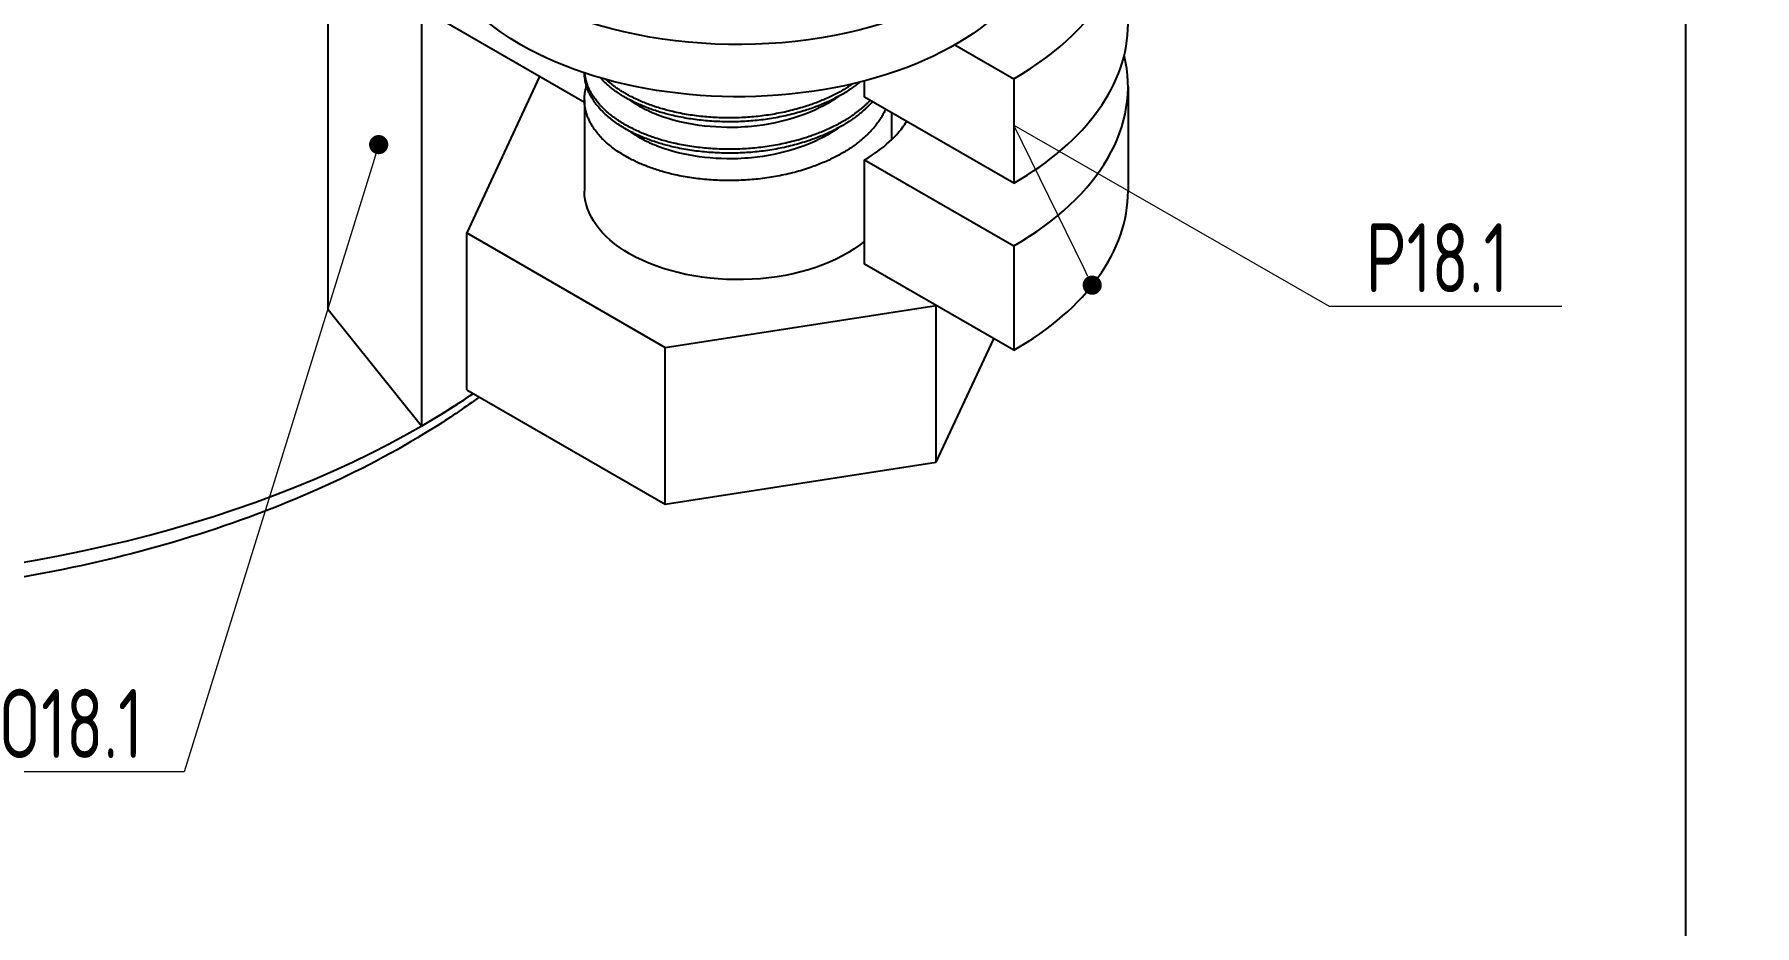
# Model space of a CAD drawing. Header units: millimetres. Extents: x -46397 to 283259, y -8690 to 23983.
# Drawn here: x 185557.6 to 185692.1, y -1516.1 to -1446.4 of the extents above; entities that cross this region are included whole.
import ezdxf
from ezdxf import colors
from ezdxf.entities.mleader import LeaderData, LeaderLine
from ezdxf.math import Vec2, Vec3

# ---------------------------------------------------------------- set-up
doc = ezdxf.new("R2010")
doc.units = ezdxf.units.MM
for name, color, linetype, lineweight in [('4.KICH THUOC', 3, 'Continuous', 9), ('Dtext', 255, 'Continuous', 20), ('Net dam Minh', 94, 'Continuous', 18)]:
    doc.layers.add(name, color=color, linetype=linetype, lineweight=lineweight)
doc.layers.add('PV-402', color=7, linetype='Continuous')
doc.styles.add('Chu va so', font='arial.ttf')
doc.styles.get("Standard").update_dxf_attribs({"font": 'isocp.shx', "width": 0.8})
doc.styles.add('TCVN', font='arial.ttf')

# ---------------------------------------------------------------- blocks, each defined once
blk = doc.blocks.new('tjt')
at = {"layer": 'PV-402', "extrusion": (-2.77556e-16, 0.816497, 0.57735)}
for p, q in [((255780.07, 36150.51, -2.06), (255780.07, 36178.3, -2.06)), ((255800.12, 36166.73, -2.06), (255780.07, 36178.3, -2.06)), ((255787.37, 36174.09, -2.06), (255787.37, 36141.43, -2.06)), ((255829.09, 36171.23, -2.06), (255833.69, 36168.58, -2.06)), ((255796.61, 36168.76, -2.06), (255790.93, 36156.52, -2.06)), ((255833.69, 36168.58, -2.06), (255833.69, 36160.41, -2.06)), ((255822.02, 36167.15, -2.06), (255822.02, 36168.41, -2.06)), ((255833.69, 36160.41, -2.06), (255822.02, 36167.15, -2.06)), ((255842.62, 36167.96, -2.06), (255842.62, 36159.8, -2.06)), ((255800.12, 36166.94, -2.06), (255800.12, 36159.8, -2.06)), ((255824.12, 36165.94, -2.06), (255824.12, 36163.8, -2.06)), ((255822.02, 36162.25, -2.06), (255833.69, 36155.51, -2.06)), ((255822.02, 36154.08, -2.06), (255822.02, 36162.25, -2.06)), ((255790.93, 36144.27, -2.06), (255790.93, 36156.52, -2.06)), ((255790.93, 36156.52, -2.06), (255806.44, 36147.56, -2.06)), ((255833.69, 36155.51, -2.06), (255833.69, 36147.35, -2.06)), ((255833.69, 36147.35, -2.06), (255822.02, 36154.08, -2.06)), ((255787.37, 36141.43, -2.06), (255780.07, 36150.51, -2.06)), ((255806.44, 36147.56, -2.06), (255827.63, 36150.84, -2.06)), ((255827.63, 36138.6, -2.06), (255827.63, 36150.84, -2.06)), ((255806.44, 36135.32, -2.06), (255806.44, 36147.56, -2.06)), ((255827.63, 36138.6, -2.06), (255832.12, 36148.25, -2.06)), ((255790.93, 36144.27, -2.06), (255806.44, 36135.32, -2.06)), ((255806.44, 36135.32, -2.06), (255827.63, 36138.6, -2.06))]:
    blk.add_line(p, q, dxfattribs=at)
at = {"layer": 'PV-402', "extrusion": (1.53755e-16, -2.77556e-16, -1)}
blk.add_ellipse((255812.12, 36185.11, -2.06), major_axis=(24, 0), ratio=0.57735, start_param=-0.488603, end_param=2.356194, dxfattribs=at)
at = {"layer": 'PV-402'}
for centre, major_axis, start_param, end_param in [((255812.12, 36181.03, -2.06), (30.5, 0), -0.785398, 0.196367), ((255812.12, 36172.86, -2.06), (30.5, 0), -0.785398, 0), ((255812.12, 36167.96, -2.06), (30.5, 0), -0.785398, 0.139556), ((255812.12, 36167.96, -2.06), (14, 0), -0.785398, -0.342487), ((255812.12, 36159.8, -2.06), (-14, 0), -2.612122, -2.600493), ((255812.12, 36159.8, -2.06), (30.5, 0), -0.785398, 0), ((255735.75, 36171.23, -2.06), (73, 0), -2.356194, -0.703114), ((255735.75, 36171.23, -2.06), (73, 0), -0.785398, -0.703114)]:
    blk.add_ellipse(centre, major_axis=major_axis, ratio=0.57735, start_param=start_param, end_param=end_param, dxfattribs=at)
at = {"layer": 'PV-402', "extrusion": (2.00678e-16, -6.66134e-16, -1)}
blk.add_ellipse((255812.12, 36181.03, -2.06), major_axis=(-24, 0), ratio=0.57735, start_param=-0.785398, end_param=0, dxfattribs=at)
at = {"layer": 'PV-402', "extrusion": (3.59577e-16, -4.996e-16, -1)}
blk.add_ellipse((255812.12, 36181.03, -2.06), major_axis=(24, 0), ratio=0.57735, start_param=0, end_param=2.356194, dxfattribs=at)
at = {"layer": 'PV-402', "extrusion": (8.96561e-17, -9.4369e-16, -1)}
blk.add_ellipse((255812.12, 36159.8, -2.06), major_axis=(-12, 0), ratio=0.57735, start_param=-0.785398, end_param=0, dxfattribs=at)
at = {"layer": 'PV-402', "extrusion": (7.30895e-17, -5.55112e-16, -1)}
blk.add_ellipse((255812.12, 36159.8, -2.06), major_axis=(-12, 0), ratio=0.57735, start_param=-2.540924, end_param=-0.785398, dxfattribs=at)
at = {"layer": 'PV-402'}
for points, weights in [([(255803.64, 36164.49, -2.06), (255800.16, 36166.35, -2.06), (255800.12, 36169.03, -2.06)], [1, 0.924772002443, 0.998235987559]), ([(255803.64, 36164.8, -2.06), (255800.4, 36166.53, -2.06), (255800.14, 36169.02, -2.06)], [1, 0.929487281564, 0.989610740894]), ([(255803.64, 36166.94, -2.06), (255802.24, 36167.69, -2.06), (255801.37, 36168.64, -2.06)], [1, 0.96838926696, 0.963032667041]), ([(255803.64, 36167.25, -2.06), (255802.57, 36167.82, -2.06), (255801.8, 36168.52, -2.06)], [1, 0.975602545556, 0.966844400827])]:
    blk.add_rational_spline(points, weights, degree=2, dxfattribs=at)
for points, weights, knots in [([(255803.64, 36162.35, -2.06), (255800.12, 36164.23, -2.06), (255800.12, 36166.94, -2.06), (255800.12, 36167.48, -2.06), (255800.28, 36168.02, -2.06)], [1, 0.923879532511, 1, 0.983871706862, 0.974577891969], [0.947916667, 0.947916667, 0.947916667, 0.953125, 0.953125, 0.954228534, 0.954228534, 0.954228534]), ([(255821.68, 36168.32, -2.06), (255821.18, 36167.92, -2.06), (255820.61, 36167.56, -2.06), (255817.09, 36165.37, -2.06), (255812.12, 36165.22, -2.06), (255807.15, 36165.07, -2.06), (255803.64, 36166.94, -2.06)], [0.977934101261, 0.98661258792, 1, 0.923879532511, 1, 0.923879532511, 1], [0.89491734, 0.89491734, 0.89491734, 0.89583333, 0.89583333, 0.90104167, 0.90104167, 0.90625, 0.90625, 0.90625]), ([(255821.08, 36168.17, -2.06), (255820.85, 36168.01, -2.06), (255820.61, 36167.86, -2.06), (255817.09, 36165.68, -2.06), (255812.12, 36165.53, -2.06), (255807.15, 36165.37, -2.06), (255803.64, 36167.25, -2.06)], [0.98947109718, 0.994310260386, 1, 0.923879532511, 1, 0.923879532511, 1], [0.85377736, 0.85377736, 0.85377736, 0.85416667, 0.85416667, 0.859375, 0.859375, 0.86458333, 0.86458333, 0.86458333]), ([(255822.46, 36166.89, -2.06), (255821.69, 36166.08, -2.06), (255820.61, 36165.41, -2.06), (255817.09, 36163.23, -2.06), (255812.12, 36163.08, -2.06), (255807.15, 36162.92, -2.06), (255803.64, 36164.8, -2.06)], [0.966637114625, 0.975310711508, 1, 0.923879532511, 1, 0.923879532511, 1], [0.89414404, 0.89414404, 0.89414404, 0.89583333, 0.89583333, 0.90104167, 0.90104167, 0.90625, 0.90625, 0.90625]), ([(255822.64, 36166.79, -2.06), (255821.82, 36165.86, -2.06), (255820.61, 36165.11, -2.06), (255817.09, 36162.92, -2.06), (255812.12, 36162.77, -2.06), (255807.15, 36162.62, -2.06), (255803.64, 36164.49, -2.06)], [0.964772489864, 0.972323124223, 1, 0.923879532511, 1, 0.923879532511, 1], [0.93560629, 0.93560629, 0.93560629, 0.9375, 0.9375, 0.94270833, 0.94270833, 0.94791667, 0.94791667, 0.94791667]), ([(255823.67, 36166.19, -2.06), (255822.83, 36164.34, -2.06), (255820.61, 36162.96, -2.06), (255817.09, 36160.78, -2.06), (255812.12, 36160.63, -2.06), (255807.15, 36160.47, -2.06), (255803.64, 36162.35, -2.06)], [0.965371310461, 0.950511495408, 1, 0.923879532511, 1, 0.923879532511, 1], [0.93411389, 0.93411389, 0.93411389, 0.9375, 0.9375, 0.94270833, 0.94270833, 0.94791667, 0.94791667, 0.94791667])]:
    blk.add_rational_spline(points, weights, degree=2, knots=knots, dxfattribs=at)
for points, knots in [([(255819.98, 36167.19, -2.06), (255819.81, 36167.07, -2.06), (255819.64, 36166.95, -2.06), (255819.46, 36166.84, -2.06), (255817.84, 36165.82, -2.06), (255815.51, 36165.08, -2.06), (255813.19, 36164.85, -2.06), (255812.83, 36164.82, -2.06), (255812.47, 36164.79, -2.06), (255812.12, 36164.78, -2.06), (255809.83, 36164.7, -2.06), (255807.39, 36165.09, -2.06), (255805.58, 36165.85, -2.06), (255805.3, 36165.97, -2.06), (255805.03, 36166.1, -2.06), (255804.78, 36166.23, -2.06), (255804.38, 36166.44, -2.06), (255804.01, 36166.68, -2.06), (255803.67, 36166.93, -2.06)], [0.92092779, 0.92092779, 0.92092779, 0.92092779, 0.92143803, 0.92143803, 0.92143803, 0.92607922, 0.92607922, 0.92607922, 0.92679523, 0.92679523, 0.92679523, 0.93143642, 0.93143642, 0.93143642, 0.93215243, 0.93215243, 0.93215243, 0.93330024, 0.93330024, 0.93330024, 0.93330024]), ([(255819.98, 36164.74, -2.06), (255819.81, 36164.62, -2.06), (255819.64, 36164.5, -2.06), (255819.46, 36164.39, -2.06), (255817.84, 36163.37, -2.06), (255815.51, 36162.63, -2.06), (255813.19, 36162.4, -2.06), (255812.83, 36162.37, -2.06), (255812.47, 36162.34, -2.06), (255812.12, 36162.33, -2.06), (255809.83, 36162.25, -2.06), (255807.39, 36162.64, -2.06), (255805.58, 36163.4, -2.06), (255805.3, 36163.52, -2.06), (255805.03, 36163.65, -2.06), (255804.78, 36163.78, -2.06), (255804.38, 36163.99, -2.06), (255804.01, 36164.23, -2.06), (255803.67, 36164.48, -2.06)], [0.96378537, 0.96378537, 0.96378537, 0.96378537, 0.96429562, 0.96429562, 0.96429562, 0.9689368, 0.9689368, 0.9689368, 0.96965281, 0.96965281, 0.96965281, 0.974294, 0.974294, 0.974294, 0.97501001, 0.97501001, 0.97501001, 0.97615782, 0.97615782, 0.97615782, 0.97615782]), ([(255791.91, 36143.71, -2.06), (255790.85, 36142.93, -2.06), (255789.74, 36142.17, -2.06), (255783.2, 36138.02, -2.06), (255776.91, 36135.17, -2.06), (255763.18, 36130.8, -2.06), (255755.74, 36129.29, -2.06), (255740.47, 36127.73, -2.06), (255732.64, 36127.68, -2.06), (255717.36, 36129.03, -2.06), (255709.89, 36130.44, -2.06), (255696.52, 36134.45, -2.06), (255690.54, 36136.98, -2.06), (255685.29, 36140.01, -2.06)], [6.165954, 6.165954, 6.165954, 6.165954, 6.235981, 6.235981, 6.565009, 6.565009, 6.893636, 6.893636, 7.220913, 7.220913, 7.54814, 7.54814, 7.853982, 7.853982, 7.853982, 7.853982])]:
    blk.add_open_spline(points, degree=3, knots=knots, dxfattribs=at)
blk = doc.blocks.new('_Dot')
at = {"color": 0, "linetype": 'ByBlock', "lineweight": -2}
blk.add_line((-0.5, 0), (-1, 0), dxfattribs=at)
at = {"color": 0, "linetype": 'ByBlock', "const_width": 0.5}
blk.add_lwpolyline([(-0.25, 0, 1), (0.25, 0, 1)], format="xyb", close=True, dxfattribs=at)
blk = doc.blocks.new('*U1827')
at = {"lineweight": 25}
blk.add_lwpolyline([(0, 0), (775.17, 0), (775.17, 671.58), (0, 671.58)], close=True, dxfattribs=at)
at = {"layer": 'Dtext', "ltscale": 0.1}
for tag, p, height, style in [('REV_3', (781.77, 252.24), 4.47, 'TCVN'), ('FOR_APPROVAL3', (826.43, 251.93, -0.04), 5.36, 'TCVN'), ('REV_2', (781.77, 235.57), 4.47, 'TCVN'), ('FOR_APPROVAL2', (826.43, 235.26, -0.04), 5.36, 'TCVN'), ('FOR_APPROVAL1', (826.43, 218.59, -0.04), 5.36, 'TCVN'), ('REV_1', (781.77, 218.9), 4.47, 'TCVN'), ('NGUOI_VE', (874.01, 202, -0.04), 5.36, 'TCVN'), ('NGUOI_KIEM_2', (921.36, 202, -0.04), 5.36, 'TCVN'), ('NGUOI_DUYET', (978.56, 202, -0.04), 5.36, 'TCVN'), ('REV_0', (781.77, 202.23), 4.47, 'TCVN'), ('1.1_A4', (981.42, 10.17, -0.04), 5.36, 'Chu va so'), ('A4_A4', (999.25, 10.17, -0.04), 5.36, 'Chu va so'), ('REV.', (1013.94, 10.17, -0.04), 5.36, 'Chu va so')]:
    blk.add_attdef(tag, p, '', height=height, dxfattribs=dict(at, style=style))
for tag, p, height, style, width in [('NGAY_REV03', (793.09, 251.93, -0.04), 4.64, 'TCVN', 0.95), ('NGAY_REV02', (793.09, 235.26, -0.04), 4.64, 'TCVN', 0.95), ('NGAY_REV01', (793.09, 218.59, -0.04), 4.64, 'TCVN', 0.95), ('NGAY_REV0', (793.09, 201.92, -0.04), 4.64, 'TCVN', 0.95), ('DWD.NO', (792.68, 4.35, -0.04), 7.14, 'Chu va so', 0.85)]:
    blk.add_attdef(tag, p, '', height=height, dxfattribs=dict(at, style=style, width=width))
at = {"layer": 'Dtext', "lineweight": 25, "ltscale": 0.1, "style": 'Chu va so'}
for tag, p, height in [('PROJECT_CODE', (844.31, 83.95), 10.72), ('TITLE1', (797.9, 64.02, -0.04), 7.14), ('TITLE2', (797.9, 47.22, -0.04), 7.14), ('TITLE3', (797.9, 30.55, -0.04), 7.14)]:
    blk.add_attdef(tag, p, '', height=height, dxfattribs=at)

msp = doc.modelspace()

# ---------------------------------------------------------------- block references
at = {"layer": 'Net dam Minh'}
msp.add_blockref('tjt', (-70199.54, -37618.45, -0.18), dxfattribs=at)

# ---------------------------------------------------------------- leaders
at = {"layer": '4.KICH THUOC', "ltscale": 5}
ml = msp.add_multileader_mtext('Standard', dxfattribs=at)
ml.set_content('{\\Fisocp|c0;P18.1}', color=256)
ml.set_leader_properties(lineweight=9)
ml.set_arrow_properties(name='DOT')
ml.build(insert=Vec2(0, 0))
ml.multileader.update_dxf_attribs({"has_dogleg": 0, "text_left_attachment_type": 5, "text_right_attachment_type": 6, "dogleg_length": 0.125, "arrow_head_size": 1.5, "scale": 300})
ctx = ml.context
ctx.base_point, ctx.scale, ctx.char_height, ctx.arrow_head_size, ctx.landing_gap_size, ctx.plane_origin = Vec3(185658.81, -1467.65, -2.25), 300, 5.4, 1.5, 2.86, Vec3(185801.31, -1489.03, -2.25)
ctx.left_attachment, ctx.right_attachment = 5, 6
notes = []
notes.append((ctx, [(1, (1, 1, 0), (185654.05, -1467.65, -2.25), (1, 0), 4.76, [(0, [(185640.28, -1466.01, -2.25), (185634.14, -1453.51, -2.25)], 0, [])])]))
ctx.mtext.insert, ctx.mtext.flow_direction = Vec3(185661.67, -1461.17, -2.25), 5
at = {"layer": '4.KICH THUOC', "color": 7, "ltscale": 5}
ml = msp.add_multileader_mtext('Standard', dxfattribs=at)
ml.set_content('O18.1', color=7)
ml.set_leader_properties(lineweight=9)
ml.set_arrow_properties(name='DOT')
ml.build(insert=Vec2(0, 0))
ml.multileader.update_dxf_attribs({"has_dogleg": 0, "text_left_attachment_type": 5, "text_right_attachment_type": 6, "dogleg_length": 0.125, "arrow_head_size": 1.5, "scale": 300})
ctx = ml.context
ctx.base_point, ctx.scale, ctx.char_height, ctx.arrow_head_size, ctx.landing_gap_size, ctx.plane_origin = Vec3(185551.04, -1504.06, -0.15), 300, 5.4, 1.5, 3.72, Vec3(185786.4, -1575.3, -0.15)
ctx.left_attachment, ctx.right_attachment = 5, 6
notes.append((ctx, [(0, (1, 1, 0), (185575.49, -1504.06, -0.15), (-1, 0), 6.2, [(0, [(185584.49, -1455.02, -0.15)], 0, [])])]))
ctx.mtext.insert, ctx.mtext.flow_direction = Vec3(185554.76, -1497.58, -0.15), 5
at = {"layer": '4.KICH THUOC', "color": 1, "ltscale": 5}
ml = msp.add_multileader_mtext('Standard', dxfattribs=at)
ml.set_content('PP1', color=1)
ml.set_leader_properties(color=3, lineweight=9)
ml.build(insert=Vec2(0, 0))
ml.multileader.update_dxf_attribs({"has_dogleg": 0, "text_left_attachment_type": 5, "text_right_attachment_type": 6, "dogleg_length": 0.125, "arrow_head_size": 3, "scale": 300})
ctx = ml.context
ctx.base_point, ctx.scale, ctx.char_height, ctx.arrow_head_size, ctx.landing_gap_size, ctx.plane_origin = Vec3(185055.09, -1465.98, -7.42), 300, 5.4, 3, 2.86, Vec3(185187.87, -1480.2, -7.42)
ctx.left_attachment, ctx.right_attachment = 5, 6
notes.append((ctx, [(0, (1, 1, 0), (185073.34, -1465.98, -7.42), (-1, 0), 4.76, [(0, [(185075.7, -1484.4, -7.42)], 0, [])])]))
ctx.mtext.insert, ctx.mtext.width, ctx.mtext.flow_direction = Vec3(185057.95, -1459.5, -7.42), 14.3355, 5
ml = msp.add_multileader_mtext('Standard', dxfattribs=at)
ml.set_content('{\\Fisocp|c0;PP1}', color=1)
ml.set_leader_properties(color=3, lineweight=9)
ml.build(insert=Vec2(0, 0))
ml.multileader.update_dxf_attribs({"has_dogleg": 0, "text_left_attachment_type": 5, "text_right_attachment_type": 6, "dogleg_length": 0.125, "arrow_head_size": 3, "scale": 300})
ctx = ml.context
ctx.base_point, ctx.scale, ctx.char_height, ctx.arrow_head_size, ctx.landing_gap_size, ctx.plane_origin = Vec3(185191.4, -1465.98, -3.26), 300, 5.4, 3, 2.86, Vec3(185328.15, -1480.2, -3.26)
ctx.left_attachment, ctx.right_attachment = 5, 6
notes.append((ctx, [(1, (1, 1, 0), (185186.64, -1465.98, -3.26), (1, 0), 4.76, [(0, [(185183.24, -1486.92, -3.26)], 0, [])])]))
ctx.mtext.insert, ctx.mtext.width, ctx.mtext.flow_direction = Vec3(185194.26, -1459.5, -3.26), 14.3355, 5
for ctx, leaders in notes:
    for number, flags, end, landing, length, lines in leaders:
        leader = LeaderData()
        leader.index, (leader.has_last_leader_line, leader.has_dogleg_vector, leader.attachment_direction) = number, flags
        leader.last_leader_point, leader.dogleg_vector, leader.dogleg_length = Vec3(end), Vec3(landing), length
        for number, points, colour, breaks in lines:
            line = LeaderLine()
            line.index, line.vertices, line.color, line.breaks = number, Vec3.list(points), colors.encode_raw_color(colour), breaks
            leader.lines.append(line)
        ctx.leaders.append(leader)

# ---------------------------------------------------------------- next in the draw order: block references
at = {"xscale": 0.9084576280678549, "yscale": 0.9084576280678549, "zscale": 0.9084576280678549}
msp.add_blockref('*U1827', (184982.48, -1813.55, -0.15), dxfattribs=at)

doc.saveas('drawing.dxf')
